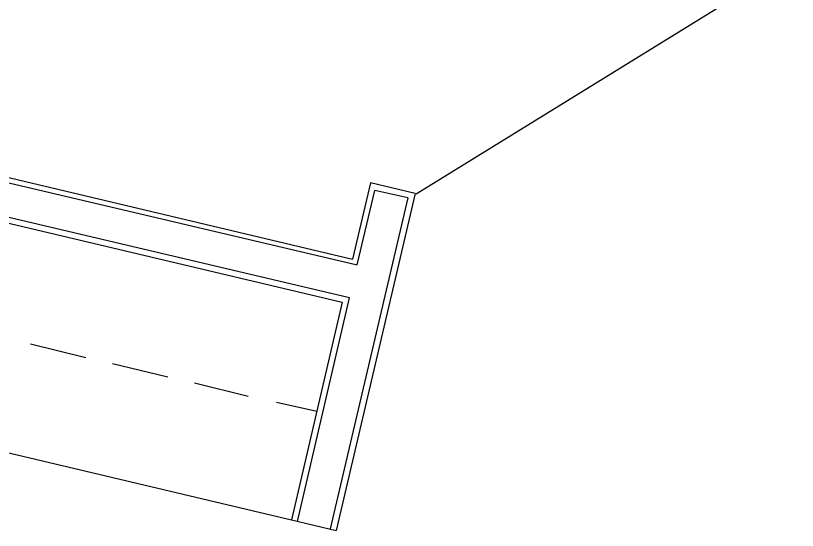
# Model space of a CAD drawing. Header units: feet. Extents: x -84 to 198, y -22 to 181.
# Drawn here: x 115.48 to 122.47, y 122.62 to 127.22 of the extents above; entities that cross this region are included whole.
import ezdxf

# ---------------------------------------------------------------- set-up
doc = ezdxf.new("R2010")
doc.units = ezdxf.units.FT
doc.layers.add('A-LINEA', color=7, linetype='CONTINUOUS')

msp = doc.modelspace()

# ---------------------------------------------------------------- linework, layer by layer
at = {"layer": 'A-LINEA'}
for p, q in [((98.1067, 129.8711), (118.4933, 125.0444)), ((98.1467, 129.8044), (118.5333, 124.9911)), ((119.061, 125.6272), (122.4706, 127.7322)), ((118.4667, 124.6978), (111.5467, 126.3244)), ((111.5867, 126.2711), (118.4, 124.6578)), ((118.6533, 125.7244), (118.4933, 125.0444)), ((119.0533, 125.6311), (118.6533, 125.7244)), ((119.0533, 125.6311), (118.3467, 122.6178)), ((118.5333, 124.9911), (118.6933, 125.6578)), ((118.9867, 125.5911), (118.6933, 125.6578)), ((118.9867, 125.5911), (118.2933, 122.6311)), ((118.4, 124.6578), (117.9467, 122.7111)), ((118.4, 124.6578), (117.9467, 122.7111)), ((118, 122.6978), (118.4667, 124.6978)), ((111.1333, 124.3244), (117.9467, 122.7111)), ((115.6133, 124.2844), (116.1067, 124.1644)), ((116.3467, 124.1111), (116.84, 123.9911)), ((117.08, 123.9378), (117.56, 123.8178)), ((117.8133, 123.7644), (118.1733, 123.6844)), ((117.9467, 122.7111), (118.3467, 122.6178))]:
    msp.add_line(p, q, dxfattribs=at)

doc.saveas('drawing.dxf')
